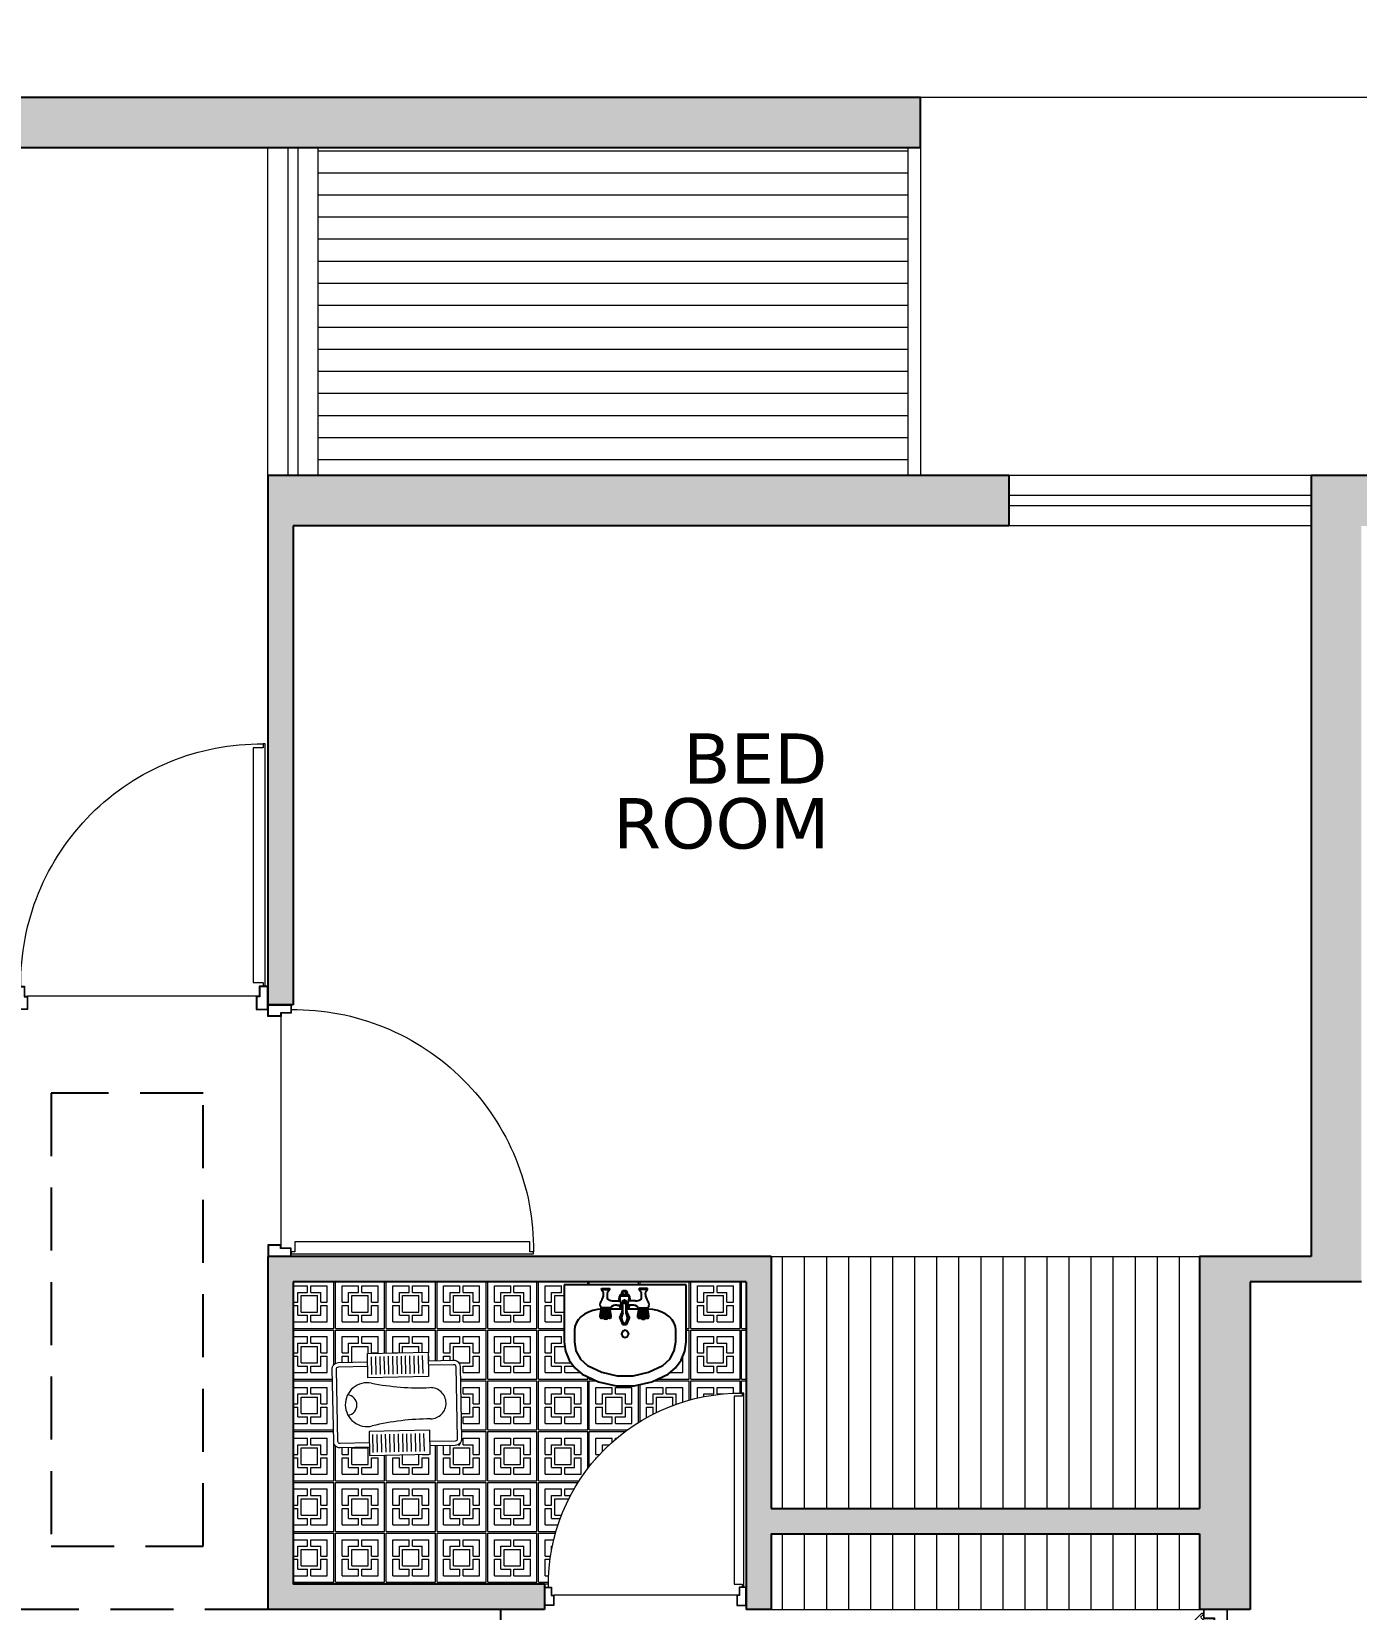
# Model space of a CAD drawing. Header units: inches. Extents: x 70 to 1974, y -315 to 363.
# Drawn here: x 153.58 to 158.84, y 43.23 to 49.49 of the extents above; entities that cross this region are included whole.
import ezdxf

# ---------------------------------------------------------------- set-up
doc = ezdxf.new("R2010")
doc.units = ezdxf.units.IN
doc.header["$MEASUREMENT"] = 0
doc.linetypes.add('HIDDEN', pattern=[0.375, 0.25, -0.125])
for name, color, linetype, lineweight in [('1', 19, 'Continuous', 5), ('FURN', 155, 'Continuous', 13), ('hidden line', 252, 'Continuous', 5), ('LAYER1', 8, 'Continuous', 9)]:
    doc.layers.add(name, color=color, linetype=linetype, lineweight=lineweight)
doc.layers.add('AX', color=7, linetype='Continuous', lineweight=18, true_color=0xb7ad8f)
doc.layers.add('moble', color=7, linetype='Continuous', lineweight=5, true_color=0x32414e)
doc.layers.add('fer', color=8, linetype='Continuous')
doc.layers.add('HID', color=5, linetype='HIDDEN')
doc.styles.add('STYLE7', font='verdana.ttf')

# ---------------------------------------------------------------- blocks, each defined once
blk = doc.blocks.new('DR100K')
at = {"color": 0}
blk.add_line((-0.0463, -0.0524), (-0.9537, -0.0524), dxfattribs=at)
at = {"color": 0, "linetype": 'Continuous'}
for p, q in [((-0.0591, -0.5731), (-0.0591, -0.1073)), ((-0.0591, -0.1073), (-0.0197, -0.1073)), ((-0.0192, -0.1073), (-0.0192, -0.0923)), ((-0.0192, -0.0923), (-0.0115, -0.0923)), ((-0.0115, -0.0923), (-0.0115, -0.5731)), ((-0.0591, -1.0389), (-0.0591, -0.5731)), ((-0.0115, -0.5731), (-0.0115, -1.0539)), ((-0.0197, -1.0389), (-0.0591, -1.0389)), ((-0.0192, -1.0539), (-0.0192, -1.0389)), ((-0.0115, -1.0539), (-0.0192, -1.0539))]:
    blk.add_line(p, q, dxfattribs=at)
for points in [[(-0.9537, -0.0524), (-0.9537, 0), (-1, 0), (-1, -0.0923), (-0.9658, -0.0923), (-0.9658, -0.0524)], [(-0.0463, -0.0524), (-0.0463, 0), (0, 0), (0, -0.0923), (-0.0342, -0.0923), (-0.0342, -0.0524)], [(-0.9557, -0.0505), (-0.9557, -0.0019), (-0.9981, -0.0019), (-0.9981, -0.0904), (-0.9677, -0.0904), (-0.9677, -0.0505)], [(-0.0443, -0.0505), (-0.0443, -0.0019), (-0.0019, -0.0019), (-0.0019, -0.0904), (-0.0323, -0.0904), (-0.0323, -0.0505)]]:
    blk.add_lwpolyline(points, close=True, dxfattribs=at)
blk.add_arc((-0.0294, -0.1026), 0.9514, 179.3821, 270.61611, dxfattribs=at)
blk = doc.blocks.new('DBLDR120K')
for p, q in [((-1.1519, -0.0545), (-0.9381, -0.0545)), ((-0.0481, -0.0545), (-0.8419, -0.0545)), ((-1.1397, -0.0777), (-0.9708, -0.2466))]:
    blk.add_line(p, q)
at = {"linetype": 'Continuous'}
for p, q in [((-1.18, -0.096), (-1.1857, -0.1017)), ((-1.1857, -0.1017), (-0.9948, -0.2926)), ((-1.169, -0.107), (-1.18, -0.096)), ((-1.1397, -0.0777), (-1.1686, -0.1067)), ((-0.4028, -0.4202), (-0.0603, -0.0777)), ((-0.0143, -0.1017), (-0.3678, -0.4552)), ((-0.0603, -0.0777), (-0.0314, -0.1067)), ((-0.031, -0.107), (-0.02, -0.096)), ((-0.02, -0.096), (-0.0143, -0.1017)), ((-1.0001, -0.2759), (-0.9708, -0.2466)), ((-0.9891, -0.287), (-1.0001, -0.2759)), ((-0.9948, -0.2926), (-0.9891, -0.287)), ((-0.6393, -0.6567), (-0.4028, -0.4202)), ((-0.3678, -0.4552), (-0.6153, -0.7027)), ((-0.61, -0.686), (-0.6393, -0.6567)), ((-0.621, -0.697), (-0.61, -0.686)), ((-0.6153, -0.7027), (-0.621, -0.697))]:
    blk.add_line(p, q, dxfattribs=at)
for points in [[(-1.1519, -0.0545), (-1.1519, 0), (-1.2, 0), (-1.2, -0.096), (-1.1644, -0.096), (-1.1644, -0.0545)], [(-0.9381, -0.0545), (-0.9381, 0), (-0.89, 0), (-0.89, -0.096), (-0.9256, -0.096), (-0.9256, -0.0545)], [(-0.8419, -0.0545), (-0.8419, 0), (-0.89, 0), (-0.89, -0.096), (-0.8544, -0.096), (-0.8544, -0.0545)], [(-0.0481, -0.0545), (-0.0481, 0), (0, 0), (0, -0.096), (-0.0356, -0.096), (-0.0356, -0.0545)], [(-1.1539, -0.0525), (-1.1539, -0.002), (-1.198, -0.002), (-1.198, -0.094), (-1.1664, -0.094), (-1.1664, -0.0525)], [(-0.9361, -0.0525), (-0.9361, -0.002), (-0.892, -0.002), (-0.892, -0.094), (-0.9236, -0.094), (-0.9236, -0.0525)], [(-0.8439, -0.0525), (-0.8439, -0.002), (-0.888, -0.002), (-0.888, -0.094), (-0.8564, -0.094), (-0.8564, -0.0525)], [(-0.0461, -0.0525), (-0.0461, -0.002), (-0.002, -0.002), (-0.002, -0.094), (-0.0336, -0.094), (-0.0336, -0.0525)]]:
    blk.add_lwpolyline(points, close=True, dxfattribs=at)
for centre, radius, start, end in [((-1.6655, -0.1105), 0.7756, 8.04146, 8.19069), ((-0.1145, -0.1105), 0.7756, 171.80931, 171.95854), ((-1.154, -0.0815), 0.2645, 300.4974, 3.14148), ((-0.1145, -0.1105), 0.7756, 178.92853, 233.96606)]:
    blk.add_arc(centre, radius, start, end)
blk = doc.blocks.new('KHALAF')
at = {"layer": 'LAYER1', "linetype": 'Continuous'}
for p, q in [((-0.4621, -0.1855), (-0.3784, -0.1855)), ((-0.4621, -0.2055), (-0.3784, -0.2055)), ((-0.0131, -0.1855), (-0.0968, -0.1855)), ((-0.0131, -0.2055), (-0.0968, -0.2055)), ((-0.4621, -0.2255), (-0.3784, -0.2255)), ((-0.4621, -0.2455), (-0.3784, -0.2455)), ((-0.4621, -0.2655), (-0.3784, -0.2655)), ((-0.4621, -0.2855), (-0.3784, -0.2855)), ((-0.0131, -0.2255), (-0.0968, -0.2255)), ((-0.0131, -0.2455), (-0.0968, -0.2455)), ((-0.0131, -0.2655), (-0.0968, -0.2655)), ((-0.0131, -0.2855), (-0.0968, -0.2855)), ((-0.4621, -0.3055), (-0.3784, -0.3055)), ((-0.4621, -0.3255), (-0.3784, -0.3255)), ((-0.4621, -0.3455), (-0.3784, -0.3455)), ((-0.4621, -0.3655), (-0.3784, -0.3655)), ((-0.0131, -0.3055), (-0.0968, -0.3055)), ((-0.0131, -0.3255), (-0.0968, -0.3255)), ((-0.0131, -0.3455), (-0.0968, -0.3455)), ((-0.0131, -0.3655), (-0.0968, -0.3655)), ((-0.4621, -0.3855), (-0.3784, -0.3855)), ((-0.4621, -0.4055), (-0.3784, -0.4055)), ((-0.4621, -0.4255), (-0.3784, -0.4255)), ((-0.0131, -0.3855), (-0.0968, -0.3855)), ((-0.0131, -0.4055), (-0.0968, -0.4055)), ((-0.0131, -0.4255), (-0.0968, -0.4255))]:
    blk.add_line(p, q, dxfattribs=at)
for points in [[(-0.4376, -0.1681), (-0.4376, -0.0312, -0.414214), (-0.4076, -0.0012), (-0.0676, -0.0012, -0.414214), (-0.0376, -0.0312), (-0.0376, -0.1681, -0.414214)], [(-0.4176, -0.1681), (-0.4176, -0.0312, -0.414214), (-0.4076, -0.0212), (-0.0676, -0.0212, -0.414214), (-0.0576, -0.0312), (-0.0576, -0.1681, -0.414214)], [(-0.0376, -0.4529), (-0.0376, -0.5712, -0.414214), (-0.0676, -0.6012), (-0.4076, -0.6012, -0.414214), (-0.4376, -0.5712), (-0.4376, -0.4529)], [(-0.0576, -0.4529), (-0.0576, -0.5712, -0.414214), (-0.0676, -0.5812), (-0.4076, -0.5812, -0.414214), (-0.4176, -0.5712)], [(-0.4176, -0.5712), (-0.4176, -0.4529, -0.414214)]]:
    blk.add_lwpolyline(points, format="xyb", dxfattribs=at)
for points in [[(-0.4768, -0.1681), (-0.4768, -0.4529), (-0.3637, -0.4529), (-0.3637, -0.1681)], [(0.0017, -0.1681), (0.0017, -0.4529), (-0.1114, -0.4529), (-0.1114, -0.1681)]]:
    blk.add_lwpolyline(points, close=True, dxfattribs=at)
for centre, radius, start, end in [((-0.2376, -0.1621), 0.1027, 90, 192.24542), ((-0.2376, -0.0655), 0.0484, 186.9447, 353.0553), ((-0.2376, -0.1621), 0.1027, 347.75458, 90), ((-1.5093, -0.4381), 1.1986, 359.0688, 12.24542), ((1.0341, -0.4381), 1.1986, 167.75458, 180.9312), ((-0.2376, -0.4588), 0.0733, 179.0688, 270), ((-0.2376, -0.4588), 0.0733, 270, 0.9312)]:
    blk.add_arc(centre, radius, start, end, dxfattribs=at)
blk = doc.blocks.new('DASTSHO')
at = {"layer": 'fer', "linetype": 'Continuous'}
h = blk.add_hatch(dxfattribs=at)
h.set_pattern_fill('EMPTY_FILL', color=256, scale=1000000.0, style=0)
h.set_pattern_definition([(0, (1000000, 1000000), (0, 1000000), [1e-05, -1000000])])
h.paths.add_polyline_path([(-0.3, 0), (-0.3, -0.28), (-0.2973, -0.3116), (-0.2894, -0.3424), (-0.2764, -0.3713), (-0.2586, -0.3976), (-0.2368, -0.4206), (-0.2113, -0.4396), (-0.145, -0.4727), (-0.0738, -0.4931), (0, -0.4999), (0.0738, -0.4931), (0.145, -0.4727), (0.2113, -0.4396), (0.2368, -0.4206), (0.2586, -0.3976), (0.2764, -0.3713), (0.2894, -0.3424), (0.2973, -0.3116), (0.3, -0.28), (0.3, 0)], flags=0)
at = {"layer": 'fer', "linetype": 'ByBlock'}
for p, q in [((-0.3, 0), (-0.3, -0.28)), ((-0.27, 0), (-0.3, 0)), ((0.27, 0), (-0.27, 0)), ((0.3, 0), (0.27, 0)), ((0.3, -0.28), (0.3, 0)), ((-0.2007, -0.1447), (-0.2177, -0.1575)), ((-0.181, -0.1344), (-0.2007, -0.1447)), ((-0.1592, -0.1267), (-0.181, -0.1344)), ((-0.136, -0.1221), (-0.1592, -0.1267)), ((-0.112, -0.1205), (-0.136, -0.1221)), ((-0.0138, -0.1205), (-0.112, -0.1205)), ((0.112, -0.1205), (0.0075, -0.1205)), ((0.136, -0.1221), (0.112, -0.1205)), ((0.1592, -0.1267), (0.136, -0.1221)), ((0.181, -0.1344), (0.1592, -0.1267)), ((0.2007, -0.1447), (0.181, -0.1344)), ((0.2177, -0.1575), (0.2007, -0.1447)), ((-0.2479, -0.206), (-0.25, -0.224)), ((-0.25, -0.224), (-0.25, -0.28)), ((-0.2417, -0.1886), (-0.2479, -0.206)), ((-0.2315, -0.1722), (-0.2417, -0.1886)), ((-0.2177, -0.1575), (-0.2315, -0.1722)), ((0.2315, -0.1722), (0.2177, -0.1575)), ((0.2417, -0.1886), (0.2315, -0.1722)), ((0.2479, -0.206), (0.2417, -0.1886)), ((0.25, -0.224), (0.2479, -0.206)), ((0.25, -0.28), (0.25, -0.224))]:
    blk.add_line(p, q, dxfattribs=at)
at = {"layer": 'fer'}
for p, q in [((-0.1161, -0.0184), (-0.0761, -0.0184)), ((-0.1161, -0.0234), (-0.1161, -0.0184)), ((-0.1161, -0.0234), (-0.0761, -0.0234)), ((-0.1161, -0.0234), (-0.1061, -0.0384)), ((-0.1061, -0.0471), (-0.1061, -0.0384)), ((-0.0761, -0.0234), (-0.0861, -0.0384)), ((-0.0861, -0.0709), (-0.0861, -0.0384)), ((-0.0761, -0.0234), (-0.0761, -0.0184)), ((-0.0142, -0.1177), (-0.026, -0.0656)), ((-0.0161, -0.0545), (0.0098, -0.0545)), ((0.0079, -0.1177), (0.0197, -0.0656)), ((0.0698, -0.0234), (0.0698, -0.0184)), ((0.1098, -0.0184), (0.0698, -0.0184)), ((0.0698, -0.0234), (0.0798, -0.0384)), ((0.1098, -0.0234), (0.0698, -0.0234)), ((0.0798, -0.0709), (0.0798, -0.0384)), ((0.1098, -0.0234), (0.0998, -0.0384)), ((0.0998, -0.0471), (0.0998, -0.0384)), ((0.1098, -0.0234), (0.1098, -0.0184)), ((-0.1236, -0.1037), (-0.1179, -0.1127)), ((-0.1231, -0.1604), (-0.1231, -0.153)), ((-0.1228, -0.153), (-0.1179, -0.1214)), ((-0.1228, -0.1604), (-0.1228, -0.153)), ((-0.1202, -0.153), (-0.1158, -0.1214)), ((-0.1202, -0.1604), (-0.1202, -0.153)), ((-0.1148, -0.1214), (-0.1189, -0.153)), ((-0.1189, -0.1604), (-0.1189, -0.153)), ((-0.1179, -0.1214), (-0.1179, -0.1127)), ((-0.0743, -0.1127), (-0.1179, -0.1127)), ((-0.1179, -0.153), (-0.1139, -0.1214)), ((-0.0743, -0.1214), (-0.1179, -0.1214)), ((-0.1179, -0.1604), (-0.1179, -0.153)), ((-0.1128, -0.1214), (-0.1164, -0.153)), ((-0.1164, -0.1604), (-0.1164, -0.153)), ((-0.1152, -0.153), (-0.1118, -0.1214)), ((-0.1152, -0.1604), (-0.1152, -0.153)), ((-0.1135, -0.153), (-0.1104, -0.1214)), ((-0.1135, -0.1604), (-0.1135, -0.153)), ((-0.1085, -0.153), (-0.1064, -0.1214)), ((-0.1085, -0.1644), (-0.1085, -0.153)), ((-0.1055, -0.153), (-0.1041, -0.1214)), ((-0.1055, -0.1644), (-0.1055, -0.153)), ((-0.1018, -0.1214), (-0.1027, -0.153)), ((-0.1027, -0.1644), (-0.1027, -0.153)), ((-0.0982, -0.153), (-0.0982, -0.1214)), ((-0.0982, -0.1644), (-0.0982, -0.153)), ((-0.0982, -0.1644), (-0.0982, -0.153)), ((-0.0961, -0.1644), (-0.0961, -0.1214)), ((-0.094, -0.153), (-0.094, -0.1214)), ((-0.094, -0.1644), (-0.094, -0.153)), ((-0.0904, -0.1214), (-0.0895, -0.153)), ((-0.0895, -0.1644), (-0.0895, -0.153)), ((-0.0867, -0.153), (-0.0881, -0.1214)), ((-0.0867, -0.1644), (-0.0867, -0.153)), ((-0.0837, -0.153), (-0.0858, -0.1214)), ((-0.0837, -0.1644), (-0.0837, -0.153)), ((-0.0787, -0.153), (-0.0817, -0.1214)), ((-0.077, -0.153), (-0.0804, -0.1214)), ((-0.0794, -0.1214), (-0.0758, -0.153)), ((-0.0787, -0.1604), (-0.0787, -0.153)), ((-0.0743, -0.153), (-0.0783, -0.1214)), ((-0.0774, -0.1214), (-0.0733, -0.153)), ((-0.077, -0.1604), (-0.077, -0.153)), ((-0.072, -0.153), (-0.0764, -0.1214)), ((-0.0758, -0.1604), (-0.0758, -0.153)), ((-0.0729, -0.1114), (-0.0743, -0.1127)), ((-0.0743, -0.1214), (-0.0743, -0.1127)), ((-0.0694, -0.153), (-0.0743, -0.1214)), ((-0.0743, -0.1604), (-0.0743, -0.153)), ((-0.0733, -0.1604), (-0.0733, -0.153)), ((-0.072, -0.1604), (-0.072, -0.153)), ((-0.0694, -0.1604), (-0.0694, -0.153)), ((-0.0691, -0.1604), (-0.0691, -0.153)), ((-0.0611, -0.1037), (-0.0661, -0.1057)), ((-0.0571, -0.0795), (-0.0229, -0.0795)), ((-0.0404, -0.0995), (-0.0184, -0.0995)), ((-0.0117, -0.1399), (-0.0115, -0.0831)), ((0.0054, -0.1399), (0.0052, -0.0831)), ((0.0341, -0.0995), (0.012, -0.0995)), ((0.0508, -0.0795), (0.0166, -0.0795)), ((0.0548, -0.1037), (0.0598, -0.1057)), ((0.0628, -0.1604), (0.0628, -0.153)), ((0.0631, -0.153), (0.068, -0.1214)), ((0.0631, -0.1604), (0.0631, -0.153)), ((0.0656, -0.153), (0.07, -0.1214)), ((0.0656, -0.1604), (0.0656, -0.153)), ((0.0665, -0.1114), (0.068, -0.1127)), ((0.0711, -0.1214), (0.067, -0.153)), ((0.067, -0.1604), (0.067, -0.153)), ((0.068, -0.1127), (0.1115, -0.1127)), ((0.068, -0.1214), (0.068, -0.1127)), ((0.068, -0.1214), (0.1115, -0.1214)), ((0.068, -0.153), (0.0719, -0.1214)), ((0.068, -0.1604), (0.068, -0.153)), ((0.0731, -0.1214), (0.0694, -0.153)), ((0.0694, -0.1604), (0.0694, -0.153)), ((0.0707, -0.153), (0.0741, -0.1214)), ((0.0707, -0.1604), (0.0707, -0.153)), ((0.0724, -0.153), (0.0754, -0.1214)), ((0.0724, -0.1604), (0.0724, -0.153)), ((0.0774, -0.153), (0.0794, -0.1214)), ((0.0774, -0.1644), (0.0774, -0.153)), ((0.0803, -0.153), (0.0818, -0.1214)), ((0.0803, -0.1644), (0.0803, -0.153)), ((0.084, -0.1214), (0.0831, -0.153)), ((0.0831, -0.1644), (0.0831, -0.153)), ((0.0877, -0.153), (0.0877, -0.1214)), ((0.0877, -0.1644), (0.0877, -0.153)), ((0.0898, -0.1644), (0.0898, -0.1214)), ((0.0918, -0.153), (0.0919, -0.1214)), ((0.0918, -0.1644), (0.0918, -0.153)), ((0.0918, -0.1644), (0.0918, -0.153)), ((0.0955, -0.1214), (0.0964, -0.153)), ((0.0964, -0.1644), (0.0964, -0.153)), ((0.0992, -0.153), (0.0978, -0.1214)), ((0.0992, -0.1644), (0.0992, -0.153)), ((0.1022, -0.153), (0.1001, -0.1214)), ((0.1022, -0.1644), (0.1022, -0.153)), ((0.1072, -0.153), (0.1041, -0.1214)), ((0.1089, -0.153), (0.1055, -0.1214)), ((0.1065, -0.1214), (0.1101, -0.153)), ((0.1072, -0.1604), (0.1072, -0.153)), ((0.1115, -0.153), (0.1076, -0.1214)), ((0.1084, -0.1214), (0.1126, -0.153)), ((0.1089, -0.1604), (0.1089, -0.153)), ((0.1139, -0.153), (0.1095, -0.1214)), ((0.1101, -0.1604), (0.1101, -0.153)), ((0.1173, -0.1037), (0.1115, -0.1127)), ((0.1115, -0.1214), (0.1115, -0.1127)), ((0.1165, -0.153), (0.1115, -0.1214)), ((0.1115, -0.1604), (0.1115, -0.153)), ((0.1126, -0.1604), (0.1126, -0.153)), ((0.1139, -0.1604), (0.1139, -0.153)), ((0.1165, -0.1604), (0.1165, -0.153)), ((0.1168, -0.1604), (0.1168, -0.153)), ((-0.0731, -0.1644), (-0.1191, -0.1644)), ((-0.1051, -0.1654), (-0.1051, -0.1644)), ((-0.0911, -0.1694), (-0.1011, -0.1694)), ((-0.0871, -0.1654), (-0.0871, -0.1644)), ((-0.0279, -0.1595), (-0.0128, -0.1962)), ((-0.0128, -0.1962), (0.0065, -0.1962)), ((0.0216, -0.1595), (0.0065, -0.1962)), ((0.0668, -0.1644), (0.1128, -0.1644)), ((0.0808, -0.1654), (0.0808, -0.1644)), ((0.0848, -0.1694), (0.0948, -0.1694)), ((0.0988, -0.1654), (0.0988, -0.1644))]:
    blk.add_line(p, q, dxfattribs=at)
at = {"layer": 'fer', "linetype": 'ByBlock'}
blk.add_lwpolyline([(0, -0.224), (-0.0124, -0.2291), (-0.0175, -0.2415), (-0.0124, -0.2539), (0, -0.259), (0.0124, -0.2539), (0.0175, -0.2415), (0.0124, -0.2291)], close=True, dxfattribs=at)
blk.add_lwpolyline([(0, -0.224), (-0.0124, -0.2291), (-0.0175, -0.2415), (-0.0124, -0.2539), (0, -0.259), (0.0124, -0.2539), (0.0175, -0.2415), (0.0124, -0.2291)], close=True, dxfattribs=at)
for points in [[(-0.3, -0.28), (-0.294, -0.3272), (-0.2764, -0.3713), (-0.2482, -0.4096), (-0.2113, -0.4396)], [(-0.25, -0.28), (-0.2422, -0.3258), (-0.2197, -0.3664), (-0.1849, -0.3972)], [(0.1849, -0.3972), (0.2197, -0.3664), (0.2422, -0.3258), (0.25, -0.28)], [(0.2113, -0.4396), (0.2482, -0.4096), (0.2764, -0.3713), (0.294, -0.3272), (0.3, -0.28)], [(-0.2113, -0.4396), (-0.1311, -0.4779), (-0.0444, -0.4975), (0.0444, -0.4975), (0.1311, -0.4779), (0.2113, -0.4396)], [(-0.1849, -0.3972), (-0.1147, -0.4307), (-0.0389, -0.4478), (0.0389, -0.4478), (0.1147, -0.4307), (0.1849, -0.3972)]]:
    blk.add_lwpolyline(points, dxfattribs=at)
at = {"layer": 'fer'}
for centre, radius in [((-0.0032, -0.0409), 0.0131), ((-0.0032, -0.0831), 0.00838), ((-0.0032, -0.0409), 0.00814), ((-0.0032, -0.0831), 0.00638)]:
    blk.add_circle(centre, radius, dxfattribs=at)
for centre, radius, start, end in [((-0.1561, -0.0471), 0.05, 320.08757, 0), ((-0.0961, -0.0973), 0.0282, 60.12195, 69.2491), ((-0.0571, -0.0295), 0.05, 240.12195, 270), ((-0.0032, -0.068), 0.0279, 117.5903, 204.3145), ((-0.0161, -0.0645), 0.01, 90, 186.46452), ((-0.0032, -0.068), 0.0279, 335.6855, 62.4097), ((0.0098, -0.0645), 0.01, 353.53548, 90), ((0.0508, -0.0295), 0.05, 270, 299.87805), ((0.0898, -0.0973), 0.0282, 110.7509, 119.87805), ((0.1498, -0.0471), 0.05, 180, 219.91243), ((-0.0961, -0.0973), 0.0282, 140.08757, 192.9962), ((-0.0404, -0.1495), 0.05, 90, 130.39833), ((-0.0032, -0.0914), 0.0279, 196.94333, 246.18728), ((-0.0679, -0.1231), 0.0542, 317.6979, 11.29112), ((0.0251, -0.1613), 0.0425, 149.79225, 221.21885), ((-0.0314, -0.1613), 0.0425, 318.78115, 30.20775), ((0.0616, -0.1231), 0.0542, 168.70888, 222.3021), ((-0.0032, -0.0914), 0.0279, 293.81272, 343.05667), ((0.0341, -0.1495), 0.05, 49.60167, 90), ((0.0898, -0.0973), 0.0282, 347.0038, 39.91243), ((-0.1191, -0.1604), 0.004, 180, 270), ((-0.1188, -0.1604), 0.004, 180, 270), ((-0.1162, -0.1604), 0.004, 180, 270), ((-0.1149, -0.1604), 0.004, 180, 270), ((-0.1139, -0.1604), 0.004, 180, 270), ((-0.1124, -0.1604), 0.004, 180, 270), ((-0.1112, -0.1604), 0.004, 180, 270), ((-0.1095, -0.1604), 0.004, 180, 270), ((-0.1011, -0.1654), 0.004, 180, 270), ((-0.0911, -0.1654), 0.004, 270, 0), ((-0.0827, -0.1604), 0.004, 270, 0), ((-0.081, -0.1604), 0.004, 270, 0), ((-0.0798, -0.1604), 0.004, 270, 0), ((-0.0783, -0.1604), 0.004, 270, 0), ((-0.0773, -0.1604), 0.004, 270, 0), ((-0.076, -0.1604), 0.004, 270, 0), ((-0.0734, -0.1604), 0.004, 270, 0), ((-0.0731, -0.1604), 0.004, 270, 0), ((-0.0032, -0.186), 0.005, 221.21885, 318.78115), ((0.0668, -0.1604), 0.004, 180, 270), ((0.0671, -0.1604), 0.004, 180, 270), ((0.0696, -0.1604), 0.004, 180, 270), ((0.071, -0.1604), 0.004, 180, 270), ((0.072, -0.1604), 0.004, 180, 270), ((0.0734, -0.1604), 0.004, 180, 270), ((0.0747, -0.1604), 0.004, 180, 270), ((0.0764, -0.1604), 0.004, 180, 270), ((0.0848, -0.1654), 0.004, 180, 270), ((0.0948, -0.1654), 0.004, 270, 0), ((0.1032, -0.1604), 0.004, 270, 0), ((0.1049, -0.1604), 0.004, 270, 0), ((0.1061, -0.1604), 0.004, 270, 0), ((0.1075, -0.1604), 0.004, 270, 0), ((0.1086, -0.1604), 0.004, 270, 0), ((0.1099, -0.1604), 0.004, 270, 0), ((0.1125, -0.1604), 0.004, 270, 0), ((0.1128, -0.1604), 0.004, 270, 0)]:
    blk.add_arc(centre, radius, start, end, dxfattribs=at)
blk = doc.blocks.new('k1')
at = {"true_color": 0x636466}
h = blk.add_hatch(color=251, dxfattribs=at)
h.dxf.hatch_style = 1
h.paths.add_polyline_path([(-454.8273, -165.5709), (-455.4496, -165.5709), (-455.4496, -165.7093), (-454.827, -165.7093)])
h.paths.add_polyline_path([(-454.6889, -165.5709), (-454.8273, -165.5709), (-454.827, -165.7093), (-454.6886, -165.7093)])
h.paths.add_polyline_path([(-454.066, -165.5709), (-454.6889, -165.5709), (-454.6886, -165.7093), (-454.2044, -165.7093), (-454.2044, -166.9545), (-454.827, -166.9545), (-454.827, -167.6464), (-454.6886, -167.6464), (-454.6886, -167.0929), (-454.066, -167.0929)])
h.paths.add_polyline_path([(-454.6886, -165.7093), (-454.827, -165.7093), (-454.827, -166.2627), (-455.4496, -166.2627), (-455.4496, -167.7847), (-454.2044, -167.7847), (-454.2044, -169.03), (-454.827, -169.03), (-454.827, -169.7218), (-454.6886, -169.7218), (-454.6886, -169.1683), (-454.066, -169.1683), (-454.066, -167.6464), (-455.3113, -167.6464), (-455.3113, -166.4011), (-454.6886, -166.4011)])
h.paths.add_polyline_path([(-454.6886, -167.7847), (-454.827, -167.7847), (-454.827, -168.3382), (-455.4496, -168.3382), (-455.4496, -169.7218), (-455.3113, -169.7218), (-455.3113, -168.4765), (-454.6886, -168.4765)], flags=17)
h.paths.add_polyline_path([(-454.066, -169.7218), (-455.4496, -169.7218), (-455.4496, -169.8602), (-454.2044, -169.8602), (-454.2044, -171.1054), (-454.827, -171.1054), (-454.827, -171.7972), (-454.6886, -171.7972), (-454.6886, -171.2438), (-454.066, -171.2438)])
h.paths.add_polyline_path([(-458.6892, -165.0145), (-454.9148, -165.0145), (-454.9148, -164.5635), (-458.6892, -164.5635)], flags=9)
h.paths.add_polyline_path([(-467.6094, -178.781), (-470.9072, -178.781), (-470.9072, -178.172), (-467.6094, -178.172)], flags=9)
h.paths.add_polyline_path([(-466.9314, -177.1188), (-469.4875, -177.1188), (-469.4875, -176.3458), (-466.9314, -176.3458)], flags=9)
h.paths.add_polyline_path([(-467.782, -172.2588), (-469.571, -172.2588), (-469.571, -171.5854), (-467.782, -171.5854)], flags=9)
h.paths.add_polyline_path([(-468.5506, -174.7927), (-470.3011, -174.7927), (-470.3011, -174.3652), (-468.5506, -174.3652)], flags=9)
h.paths.add_polyline_path([(-467.724, -173.4899), (-470.475, -173.4899), (-470.475, -173.0249), (-467.724, -173.0249)], flags=9)
h.paths.add_polyline_path([(-470.1495, -195.6182), (-469.6815, -195.6499), (-469.5863, -195.1099), (-470.0543, -195.0782)], flags=9)
h.paths.add_polyline_path([(-466.5696, -183.2086), (-469.999, -183.2375), (-470.0038, -182.6675), (-466.5744, -182.6386)], flags=9)
h.paths.add_polyline_path([(-470.4775, -170.5279), (-466.2838, -170.5279), (-466.2838, -170.0268), (-470.4775, -170.0268)], flags=9)
h.paths.add_polyline_path([(-470.5932, -194.8322), (-470.1252, -194.864), (-470.03, -194.324), (-470.498, -194.2922)], flags=9)
h.paths.add_polyline_path([(-468.4209, -194.8572), (-469.8633, -194.8693), (-469.8685, -194.2619), (-468.426, -194.2497)], flags=9)
h.paths.add_polyline_path([(-465.5931, -194.8452), (-466.798, -194.8554), (-466.8029, -194.2854), (-465.5979, -194.2752)], flags=9)
h.paths.add_polyline_path([(-467.9684, -194.8161), (-466.945, -194.8479), (-466.8497, -194.3079), (-467.8732, -194.2761)], flags=9)
h.paths.add_polyline_path([(-469.799, -184.4538), (-469.1236, -184.4761), (-469.0569, -184.093), (-469.7323, -184.0708)], flags=9)
h.paths.add_polyline_path([(-469.1453, -184.2226), (-469.0563, -184.2308), (-469.0318, -184.09), (-469.1208, -184.0818)], flags=9)
h.paths.add_polyline_path([(-470.5157, -184.1154), (-470.4516, -184.1217), (-470.4325, -184.0123), (-470.4966, -184.0059)], flags=9)
h.paths.add_polyline_path([(-470.6037, -184.4456), (-470.5006, -184.4539), (-470.4756, -184.3103), (-470.5787, -184.3019)], flags=9)
h.paths.add_polyline_path([(-470.709, -184.3939), (-469.7872, -184.4137), (-469.7278, -184.0728), (-470.6497, -184.053)], flags=9)
h.paths.add_polyline_path([(-469.7588, -183.8392), (-469.0834, -183.8615), (-469.0167, -183.4785), (-469.6921, -183.4562)], flags=9)
h.paths.add_polyline_path([(-469.105, -183.5893), (-469.016, -183.5975), (-468.9914, -183.4567), (-469.0805, -183.4486)], flags=9)
h.paths.add_polyline_path([(-470.5202, -183.5029), (-470.4561, -183.5093), (-470.437, -183.3999), (-470.5011, -183.3935)], flags=9)
h.paths.add_polyline_path([(-470.6082, -183.8331), (-470.5051, -183.8415), (-470.48, -183.6978), (-470.5831, -183.6895)], flags=9)
h.paths.add_polyline_path([(-470.7135, -183.7814), (-469.7916, -183.8012), (-469.7323, -183.4604), (-470.6541, -183.4406)], flags=9)
h.paths.add_polyline_path([(-465.6149, -193.0711), (-467.5548, -193.0875), (-467.5599, -192.4875), (-465.6199, -192.4711)], flags=9)
h.paths.add_polyline_path([(-465.5919, -179.8895), (-468.5893, -179.9148), (-468.5943, -179.3223), (-465.5969, -179.297)], flags=9)
h.paths.add_polyline_path([(-465.6018, -175.972), (-467.8293, -175.9908), (-467.8343, -175.3983), (-465.6068, -175.3795)], flags=9)
h.paths.add_polyline_path([(-465.6108, -178.7758), (-467.6932, -178.7933), (-467.6983, -178.1859), (-465.6159, -178.1683)], flags=9)
h.paths.add_polyline_path([(-465.6114, -174.8525), (-467.4339, -174.8679), (-467.4389, -174.2754), (-465.6164, -174.26)], flags=9)
h.paths.add_polyline_path([(-465.6135, -173.5351), (-467.6159, -173.552), (-467.6208, -172.9745), (-465.6184, -172.9576)], flags=9)
h.paths.add_polyline_path([(-465.6428, -172.0947), (-466.6803, -172.1034), (-466.6839, -171.6759), (-465.6464, -171.6672)], flags=9)
h.paths.add_polyline_path([(-465.6319, -190.9788), (-467.6657, -190.9788), (-467.6657, -190.4838), (-465.6319, -190.4838)], flags=9)
h.paths.add_polyline_path([(-465.5058, -186.5578), (-470.98, -186.604), (-470.9848, -186.0269), (-465.5107, -185.9807)], flags=9)
h.paths.add_polyline_path([(-465.6236, -192.0283), (-466.566, -192.0283), (-466.566, -191.4476), (-465.6236, -191.4476)], flags=9)
h.paths.add_polyline_path([(-465.6178, -195.6192), (-467.5577, -195.6356), (-467.5621, -195.1106), (-465.6222, -195.0942)], flags=9)
h.paths.add_polyline_path([(-468.9301, -195.7628), (-469.5151, -195.7628), (-469.5151, -194.9678), (-468.9301, -194.9678)], flags=9)
h.paths.add_polyline_path([(-467.7114, -185.6325), (-468.7261, -185.6325), (-468.7261, -185.1645), (-467.7114, -185.1645)], flags=9)
h.paths.add_polyline_path([(-465.5775, -185.5774), (-467.3556, -185.5924), (-467.3589, -185.194), (-465.5809, -185.179)], flags=9)
h.paths.add_polyline_path([(-466.7994, -185.0812), (-470.154, -185.0812), (-470.154, -184.6089), (-466.7994, -184.6089)], flags=9)
h.paths.add_polyline_path([(-467.3876, -184.4307), (-469.0551, -184.4448), (-469.0581, -184.0854), (-467.3907, -184.0713)], flags=9)
h.paths.add_polyline_path([(-467.4014, -183.7842), (-468.6794, -183.795), (-468.6828, -183.3956), (-467.4048, -183.3848)], flags=9)
h.paths.add_polyline_path([(-466.1721, -184.3294), (-466.5931, -184.3329), (-466.5961, -183.9785), (-466.1751, -183.9749)], flags=9)
h.paths.add_polyline_path([(-465.5422, -183.8968), (-467.1946, -183.9107), (-467.1976, -183.5562), (-465.5452, -183.5423)], flags=9)
h.paths.add_polyline_path([(-465.5998, -185.0631), (-466.7915, -185.0732), (-466.7948, -184.6851), (-465.603, -184.6751)], flags=9)
h.paths.add_polyline_path([(-470.8394, -185.0329), (-470.1704, -185.0536), (-470.1082, -184.7007), (-470.7771, -184.6799)], flags=9)
h.paths.add_polyline_path([(-455.7041, -188.4483), (-455.7534, -188.4483), (-455.7534, -188.3003), (-455.7041, -188.3003)], flags=9)
h.paths.add_polyline_path([(-454.6421, -188.5378), (-455.6951, -188.5378), (-455.6951, -188.1414), (-454.6421, -188.1414)], flags=9)
h.paths.add_polyline_path([(-455.2675, -187.4118), (-455.3168, -187.4118), (-455.3168, -187.2638), (-455.2675, -187.2638)], flags=9)
h.paths.add_polyline_path([(-454.6153, -187.5187), (-455.2501, -187.5187), (-455.2501, -187.0937), (-454.6153, -187.0937)], flags=9)
h.paths.add_polyline_path([(-455.1079, -180.2095), (-455.1572, -180.2095), (-455.1572, -180.0615), (-455.1079, -180.0615)], flags=9)
h.paths.add_polyline_path([(-454.8899, -181.0596), (-454.9392, -181.0596), (-454.9392, -180.9116), (-454.8899, -180.9116)], flags=9)
h.paths.add_polyline_path([(-454.9792, -182.0033), (-455.0285, -182.0033), (-455.0285, -181.8553), (-454.9792, -181.8553)], flags=9)
h.paths.add_polyline_path([(-455.364, -183.8516), (-455.4133, -183.8516), (-455.4133, -183.7036), (-455.364, -183.7036)], flags=9)
h.paths.add_polyline_path([(-455.4829, -184.7282), (-455.5322, -184.7282), (-455.5322, -184.5803), (-455.4829, -184.5803)], flags=9)
h.paths.add_polyline_path([(-454.6382, -186.5421), (-455.3193, -186.5421), (-455.3193, -186.1171), (-454.6382, -186.1171)], flags=9)
h.paths.add_polyline_path([(-454.1336, -187.4826), (-454.6903, -187.4826), (-454.6903, -187.1401), (-454.1336, -187.1401)], flags=9)
h.paths.add_polyline_path([(-454.1336, -186.4979), (-454.6903, -186.4979), (-454.6903, -186.1555), (-454.1336, -186.1555)], flags=9)
h.paths.add_polyline_path([(-454.1252, -184.8325), (-455.4929, -184.8325), (-455.4929, -184.3829), (-454.1252, -184.3829)], flags=9)
h.paths.add_polyline_path([(-454.0916, -184.0507), (-455.3708, -184.0507), (-455.3708, -183.5072), (-454.0916, -183.5072)], flags=9)
h.paths.add_polyline_path([(-454.2617, -182.1053), (-454.9537, -182.1053), (-454.9537, -181.6802), (-454.2617, -181.6802)], flags=9)
h.paths.add_polyline_path([(-454.2808, -181.1745), (-454.8871, -181.1745), (-454.8871, -180.729), (-454.2808, -180.729)], flags=9)
h.paths.add_polyline_path([(-454.1459, -180.3219), (-455.0831, -180.3219), (-455.0831, -179.8723), (-454.1459, -179.8723)], flags=9)
h.paths.add_polyline_path([(-454.0779, -173.2627), (-457.3478, -173.3197), (-457.3641, -172.3875), (-454.0942, -172.3304)], flags=9)
h.paths.add_polyline_path([(-454.1368, -185.4166), (-455.1911, -185.4166), (-455.1911, -185.1486), (-454.1368, -185.1486)], flags=9)
h.paths.add_polyline_path([(-454.116, -185.9599), (-455.045, -185.9599), (-455.045, -185.69), (-454.116, -185.69)], flags=9)
h.paths.add_polyline_path([(-454.0871, -190.734), (-454.8312, -190.734), (-454.8312, -190.4296), (-454.0871, -190.4296)], flags=9)
h.paths.add_polyline_path([(-454.1336, -188.5324), (-454.6903, -188.5324), (-454.6903, -188.1899), (-454.1336, -188.1899)], flags=9)
h.paths.add_polyline_path([(-455.303, -186.4325), (-455.3523, -186.4325), (-455.3523, -186.2845), (-455.303, -186.2845)], flags=9)
h.paths.add_polyline_path([(-455.5882, -190.8044), (-456.639, -190.8044), (-456.639, -190.3918), (-455.5882, -190.3918)], flags=9)
h.paths.add_polyline_path([(-454.0999, -190.1558), (-454.8496, -190.1558), (-454.8496, -189.8345), (-454.0999, -189.8345)], flags=9)
h.paths.add_polyline_path([(-456.5306, -190.1388), (-455.7239, -190.1388), (-455.7239, -189.8611), (-456.5306, -189.8611)], flags=9)
h.paths.add_polyline_path([(-454.2327, -175.6578), (-456.1559, -175.6578), (-456.1559, -175.326), (-454.2327, -175.326)], flags=9)

msp = doc.modelspace()

# ---------------------------------------------------------------- hatches: boundary and pattern name
at = {"true_color": 0x105689}
h = msp.add_hatch(color=146, dxfattribs=at)
h.dxf.hatch_style = 1
h.paths.add_polyline_path([(169.96165, 49.22673), (164.99165, 49.22673), (164.99165, 49.02673), (169.76165, 49.02673), (169.76165, 44.52673), (168.06165, 44.52673), (168.06165, 45.32673), (167.86165, 45.32673), (167.86165, 45.22673), (167.96165, 45.22673), (167.96165, 43.62673), (168.06165, 43.62673), (168.06165, 44.42673), (169.76165, 44.42673), (169.76165, 42.82673), (166.34236, 42.82673), (166.34236, 43.02673), (166.27538, 43.02673), (166.27538, 43.02394), (166.26165, 42.72673), (169.76165, 42.72673), (169.76165, 41.69245), (169.76185, 41.69245), (169.76175, 41.11346), (169.76165, 33.02673), (169.96165, 33.02673)])
h.paths.add_polyline_path([(150.32165, 49.02673), (157.11165, 49.02673), (157.11165, 49.22673), (150.12165, 49.22673), (150.12165, 33.02673), (150.32165, 33.02673), (150.32165, 44.42673), (153.32165, 44.42673), (153.32165, 44.52673), (151.62165, 44.52673), (151.62165, 45.92673), (153.22165, 45.92673), (153.22165, 45.32673), (153.32165, 45.32673), (153.32165, 45.60744), (153.52165, 45.60744), (153.52165, 45.70744), (153.32165, 45.70744), (153.32165, 46.02673), (151.52165, 46.02673), (151.52165, 44.52673), (150.32165, 44.52673)])
h.paths.add_polyline_path([(157.46165, 47.72673), (154.52165, 47.72673), (154.52165, 45.62673), (154.62165, 45.62673), (154.62165, 47.52673), (157.46165, 47.52673)])
h.paths.add_polyline_path([(162.96165, 47.72673), (162.36165, 47.72673), (158.66165, 47.72673), (158.66165, 44.62673), (158.21934, 44.62673), (158.21934, 43.62673), (156.51934, 43.62673), (156.51934, 44.62673), (154.62165, 44.62673), (154.52165, 44.62673), (154.52165, 43.22673), (155.61934, 43.22673), (155.61934, 43.32673), (154.62165, 43.32673), (154.62165, 44.52673), (156.41934, 44.52673), (156.41934, 43.22673), (156.51934, 43.22673), (156.51934, 43.52673), (158.21934, 43.52673), (158.21934, 43.22673), (158.41934, 43.22673), (158.41934, 44.52673), (158.86165, 44.52673), (158.86165, 47.52673), (162.16165, 47.52673), (162.16165, 44.22673), (166.86165, 44.22673), (166.86165, 44.32673), (162.36165, 44.32673), (162.36165, 47.52673), (162.96165, 47.52673)])
h.paths.add_polyline_path([(166.86165, 47.72673), (164.16165, 47.72673), (164.16165, 47.52673), (166.76165, 47.52673), (166.76165, 45.22673), (166.86165, 45.22673)], flags=17)
at = {"layer": 'AX', "true_color": 0x7aafdf}
h = msp.add_hatch(dxfattribs=at)
h.set_pattern_fill('AR-TILE03', color=143, scale=0.013, angle=1080, pattern_type=2)
h.set_pattern_definition([(0, (-65.2484, 155.56995), (1e-16, 0.2015), [0.195, -0.0065]), (90, (-65.2484, 155.56995), (-0.2015, 2e-16), [0.195, -0.0065]), (0, (-65.2484, 155.76495), (1e-16, 0.2015), [0.195, -0.0065]), (90, (-65.0534, 155.56995), (-0.2015, 2e-16), [0.195, -0.0065]), (0, (-65.2224, 155.59595), (1e-16, 0.2015), [0.065, -0.013, 0.065, -0.0585]), (90, (-65.2224, 155.59595), (-0.2015, 2e-16), [0.065, -0.013, 0.065, -0.0585]), (0, (-65.2224, 155.73895), (1e-16, 0.2015), [0.065, -0.013, 0.065, -0.0585]), (90, (-65.0794, 155.59595), (-0.2015, 2e-16), [0.065, -0.013, 0.065, -0.0585]), (0, (-65.1834, 155.63495), (1e-16, 0.2015), [0.065, -0.1365]), (90, (-65.1834, 155.63495), (-0.2015, 2e-16), [0.065, -0.1365]), (0, (-65.1834, 155.69995), (1e-16, 0.2015), [0.065, -0.1365]), (90, (-65.1184, 155.63495), (-0.2015, 2e-16), [0.065, -0.1365]), (90, (-65.1574, 155.59595), (-0.2015, 2e-16), [0.026, -0.091, 0.026, -0.0585]), (90, (-65.1444, 155.59595), (-0.2015, 2e-16), [0.026, -0.091, 0.026, -0.0585]), (0, (-65.2224, 155.66095), (1e-16, 0.2015), [0.026, -0.091, 0.026, -0.0585]), (0, (-65.2224, 155.67395), (1e-16, 0.2015), [0.026, -0.091, 0.026, -0.0585]), (0, (-65.1964, 155.62195), (1e-16, 0.2015), [0.039, -0.013, 0.039, -0.1105]), (0, (-65.1964, 155.71295), (1e-16, 0.2015), [0.039, -0.013, 0.039, -0.1105]), (90, (-65.1964, 155.62195), (-0.2015, 2e-16), [0.039, -0.013, 0.039, -0.1105]), (90, (-65.1054, 155.62195), (-0.2015, 2e-16), [0.039, -0.013, 0.039, -0.1105])])
h.paths.add_polyline_path([(156.40397, 44.08488), (156.41934, 44.08488), (156.41934, 44.52673), (154.62165, 44.52673), (154.62165, 43.32673), (155.61934, 43.32673), (155.61934, 43.31561), (155.63473, 43.31561, -0.420536)])
h.paths.add_polyline_path([(155.16595, 43.84245), (154.92506, 43.83729), (154.92435, 43.87049), (154.8086, 43.86802, -0.4142136), (154.78268, 43.89285), (154.77652, 44.18042, -0.4142136), (154.80135, 44.20634), (154.91711, 44.20882), (154.9164, 44.24202), (155.15729, 44.24718), (155.158, 44.21397), (155.25809, 44.21612, -0.4142136), (155.28401, 44.19129), (155.29016, 43.90371, -0.4142136), (155.26533, 43.8778), (155.16524, 43.87565)], flags=16)
h.paths.add_polyline_path([(155.16696, 43.98292, 0.0575573), (154.93596, 43.95503, -0.4782907), (154.82882, 44.03769, -0.4782907), (154.93232, 44.12486, 0.0575573), (155.1643, 44.10688, -0.4189819), (155.22863, 44.04625, -0.4189819)], flags=0)
h.paths.add_polyline_path([(155.73932, 44.18491), (155.71662, 44.21578), (155.7024, 44.25136), (155.69754, 44.28947), (155.69754, 44.51502), (155.72173, 44.51502), (156.15695, 44.51502), (156.18115, 44.51502), (156.18115, 44.28947), (156.17629, 44.25136), (156.16206, 44.21578), (156.13937, 44.18491), (156.10966, 44.16072), (156.04502, 44.12987), (155.97516, 44.11406), (155.90353, 44.11406), (155.83367, 44.12987), (155.76903, 44.16072)], flags=16)
h.paths.add_polyline_path([(155.76232, 44.21977), (155.74415, 44.25248), (155.73785, 44.28936), (155.73785, 44.33449), (155.73954, 44.34898), (155.74456, 44.36302), (155.75275, 44.3762), (155.76387, 44.38811), (155.77758, 44.39839), (155.79346, 44.40673), (155.81104, 44.41288), (155.82976, 44.41664), (155.84435, 44.4176), (155.84435, 44.42422), (155.83973, 44.43147, -0.235048), (155.84445, 44.45118, 0.175933), (155.85384, 44.47703), (155.85384, 44.48406), (155.84309, 44.50017), (155.8807, 44.50017), (155.86996, 44.48406), (155.86996, 44.4584, 0.1557255), (155.8933, 44.45095), (155.91632, 44.45095, -0.3975652), (155.92639, 44.48011, -1.2076432), (155.9472, 44.48011, -0.3975652), (155.95727, 44.45095), (155.98029, 44.45095, 0.1557255), (156.00363, 44.4584), (156.00363, 44.48406), (155.99289, 44.50017), (156.0305, 44.50017), (156.01975, 44.48406), (156.01975, 44.47703, 0.175933), (156.02914, 44.45118, -0.235048), (156.03385, 44.43147), (156.02924, 44.42422), (156.02924, 44.41793), (156.04892, 44.41664), (156.06765, 44.41288), (156.08522, 44.40673), (156.1011, 44.39839), (156.11481, 44.38811), (156.12593, 44.3762), (156.13413, 44.36302), (156.13914, 44.34898), (156.14083, 44.33449), (156.14083, 44.28936), (156.13454, 44.25248), (156.11636, 44.21977), (156.08837, 44.19493), (156.03181, 44.16794), (155.97068, 44.1541), (155.90801, 44.1541), (155.84688, 44.16794), (155.79032, 44.19493)], flags=0)
h.paths.add_polyline_path([(155.84446, 44.41791), (155.87945, 44.41791), (155.87945, 44.42422), (155.88063, 44.42523, -0.0813229), (155.89178, 44.43195), (155.88607, 44.42986), (155.89178, 44.43195, -0.0954146), (155.90675, 44.43483), (155.92455, 44.43483), (155.91876, 44.46043, -0.5153079), (155.92638, 44.47112), (155.93679, 44.47553, -0.4142136), (155.93023, 44.48209, -1), (155.94335, 44.48209, -0.4142136), (155.93679, 44.47553), (155.94721, 44.47112, -0.4476591), (155.95522, 44.46215), (155.94903, 44.43483), (155.96684, 44.43483, -0.0954146), (155.98181, 44.43195), (155.98751, 44.42986), (155.98181, 44.43195, -0.0813229), (155.99296, 44.42523), (155.99781, 44.4211), (155.99741, 44.41791), (156.02913, 44.41791), (156.03341, 44.38626, -0.4600663), (156.03023, 44.38254), (156.01894, 44.38254), (156.01894, 44.37851), (156.00408, 44.37851), (156.00408, 44.38254), (155.98993, 44.38254), (155.98993, 44.39005), (155.99414, 44.41718), (155.99414, 44.41791), (155.9454, 44.41791, 0.1989602), (155.95671, 44.38647), (155.9446, 44.35694), (155.92899, 44.35694), (155.91688, 44.38647, 0.1989602), (155.92819, 44.41791), (155.87945, 44.41791), (155.87945, 44.41718), (155.88362, 44.38626, -0.4600663), (155.88043, 44.38254), (155.86915, 44.38254), (155.86915, 44.37851), (155.85429, 44.37851), (155.85429, 44.38254), (155.84014, 44.38254), (155.84014, 44.39005)], flags=0)
h.paths.add_polyline_path([(155.84436, 44.38282), (155.84436, 44.38872, 0.6522689)], flags=0)
h.paths.add_polyline_path([(155.84244, 44.38276), (155.84244, 44.38877, 0.6826911)], flags=0)
h.paths.add_polyline_path([(155.84336, 44.38254, 0.290022), (155.84651, 44.38113), (155.84651, 44.38255, -0.3928993), (155.84352, 44.38577), (155.84198, 44.38868, 0.7999872)], flags=0)
h.paths.add_polyline_path([(155.84759, 44.38254, 0.895551), (155.85164, 44.3875), (155.85173, 44.38892, 1.2592818), (155.85191, 44.38265), (155.85081, 44.38577, -0.6380882), (155.84551, 44.3833), (155.84551, 44.39168), (155.84844, 44.41718), (155.84753, 44.41718), (155.84439, 44.38616, 0.45084)], flags=0)
h.paths.add_polyline_path([(155.8619, 44.38254), (155.86357, 44.38254), (155.86357, 44.39168), (155.8619, 44.4044)], flags=0)
h.paths.add_polyline_path([(155.85296, 44.38577, -1), (155.84651, 44.38577), (155.84352, 44.39168), (155.84352, 44.38577)], flags=0)
h.paths.add_polyline_path([(155.92937, 44.31042), (155.92524, 44.32039), (155.92937, 44.33036), (155.93934, 44.33449), (155.94932, 44.33036), (155.95345, 44.32039), (155.94932, 44.31042), (155.93934, 44.30629)], flags=0)
h.paths.add_polyline_path([(155.85656, 44.38468, 0.6500634), (155.85656, 44.37879)], flags=0)
h.paths.add_polyline_path([(155.86023, 44.39168), (155.8627, 44.38174, 0.5426572), (155.86724, 44.37879), (155.86724, 44.39168)], flags=0)
h.paths.add_polyline_path([(155.86951, 44.38254), (155.87382, 44.38577, 0.4358539), (155.87728, 44.38255), (155.87728, 44.38577, -0.6526823), (155.87188, 44.38339), (155.87188, 44.38265, 0.4916491), (155.87592, 44.38577, 0.1935979), (155.87829, 44.3853), (155.87829, 44.38577, -0.9217788), (155.87188, 44.38524), (155.87188, 44.38339, 0.6526823), (155.87728, 44.38577, 0.1814043), (155.87943, 44.38504), (155.87943, 44.38577, -1), (155.87298, 44.38577), (155.87198, 44.38483, 0.4074555), (155.87592, 44.38266), (155.87592, 44.38577, -0.4916491), (155.87188, 44.38265), (155.87188, 44.38254)], flags=0)
h.paths.add_polyline_path([(155.88027, 44.38899, -0.9722294), (155.88027, 44.38254)], flags=0)
h.paths.add_polyline_path([(155.94194, 44.44806, 1), (155.93165, 44.44806, 1)], flags=0)
h.paths.add_polyline_path([(155.92992, 44.40226), (155.93004, 44.44807, -0.997563), (155.94355, 44.44809), (155.94366, 44.40226, -0.3571734), (155.93679, 44.35938, -0.3571734)], flags=0)
h.paths.add_polyline_path([(155.99223, 44.38877), (155.99223, 44.38885, 0.7453199), (155.99223, 44.38268), (155.99223, 44.38276, -0.6826911)], flags=0)
h.paths.add_polyline_path([(155.9953, 44.38279), (155.9953, 44.38874, 0.6670687)], flags=0)
h.paths.add_polyline_path([(155.99766, 44.38887, 0.7603078), (155.99766, 44.38266)], flags=0)
h.paths.add_polyline_path([(155.9963, 44.38273), (155.9963, 44.3888, 0.7064564)], flags=0)
h.paths.add_polyline_path([(155.99416, 44.38282), (155.99416, 44.38872, 0.6522689)], flags=0)
h.paths.add_polyline_path([(156.0276, 44.41718), (156.03112, 44.38621, -0.7075301), (156.02572, 44.38342), (156.02572, 44.38577, -0.4916491), (156.02167, 44.38265), (156.01894, 44.38174, -0.6811981), (156.01336, 44.37954), (156.01088, 44.38174, -1), (156.00444, 44.38174), (156.00264, 44.38662, -1.1438414), (155.9963, 44.38577), (155.99332, 44.38577), (155.99332, 44.39168), (155.99665, 44.41718)], flags=0)
h.paths.add_polyline_path([(156.02063, 44.38577, 1.174201), (156.02691, 44.38678, 0.520217), (156.03006, 44.38254), (156.03006, 44.38577, -1), (156.02362, 44.38577), (156.02283, 44.38518, 0.4610815), (156.02708, 44.38273), (156.02708, 44.38577, -1), (156.02063, 44.38577), (156.0193, 44.38458), (156.0193, 44.38254), (156.01703, 44.39168)], flags=0)
h.paths.add_polyline_path([(156.00411, 44.38577), (156.00635, 44.39168), (156.00635, 44.38254), (156.01002, 44.38254), (156.01002, 44.39168), (156.01169, 44.41718), (156.01169, 44.38254), (156.01336, 44.38254), (156.01336, 44.39168), (156.01169, 44.4044), (156.01169, 44.38254), (156.01336, 44.39168), (156.01336, 44.38254), (156.00635, 44.38254), (156.00411, 44.38577, -1.0493215), (155.99768, 44.38608), (156.00013, 44.41718), (155.99768, 44.38608, 1.0493215)], flags=0)
h.paths.add_polyline_path([(156.02808, 44.39168), (156.02808, 44.38577), (156.02851, 44.38797)], flags=0)
at = {"layer": 'hidden line'}
h = msp.add_hatch(dxfattribs=at)
h.set_pattern_fill('ANSI31', color=256, scale=0.7, angle=45)
h.set_pattern_definition([(90, (-65.2484, 155.56995), (-0.0875, 0), [])])
h.paths.add_polyline_path([(158.21934, 44.62673), (156.51934, 44.62673), (156.51934, 43.62673), (158.21934, 43.62673)])
h.paths.add_polyline_path([(158.21934, 43.52673), (156.51934, 43.52673), (156.51934, 43.22673), (158.21934, 43.22673)])
at = {"layer": 'moble'}
h = msp.add_hatch(dxfattribs=at)
h.set_pattern_fill('ANSI31', color=31, scale=0.7, angle=315)
h.set_pattern_definition([(0, (-65.2484, 34.577835), (2e-17, 0.0875), [])])
h.paths.add_polyline_path([(154.72165, 49.02673), (154.72165, 47.72673), (157.06165, 47.72673), (157.06165, 49.02673)])

# ---------------------------------------------------------------- linework, layer by layer
for p, q in [((157.11165, 49.22673), (150.04165, 49.22673)), ((157.11165, 49.02673), (157.11165, 49.22673)), ((157.11165, 49.02673), (150.32165, 49.02673)), ((154.52165, 47.72673), (154.52165, 45.62673)), ((157.46165, 47.72673), (154.52165, 47.72673)), ((157.46165, 47.72673), (157.46165, 47.52673)), ((162.36165, 47.72673), (158.66165, 47.72673)), ((158.66165, 47.72673), (158.66165, 44.62673)), ((154.62165, 47.52673), (154.62165, 45.62673)), ((157.46165, 47.52673), (154.62165, 47.52673)), ((154.62165, 45.62673), (154.52165, 45.62673)), ((154.52165, 44.62673), (154.52165, 43.22673)), ((154.62165, 44.62673), (154.52165, 44.62673)), ((156.51934, 44.62673), (154.62165, 44.62673)), ((156.51934, 44.62673), (156.51934, 43.62673)), ((158.66165, 44.62673), (158.21934, 44.62673)), ((158.21934, 44.62673), (158.21934, 43.62673)), ((154.62165, 44.52673), (154.62165, 43.32673)), ((156.41934, 44.52673), (154.62165, 44.52673)), ((156.41934, 44.52673), (156.41934, 43.22673)), ((158.41934, 44.52673), (158.41934, 43.22673)), ((158.86165, 44.52673), (158.41934, 44.52673)), ((156.51934, 43.62673), (158.21934, 43.62673)), ((156.51934, 43.52673), (156.51934, 43.22673)), ((156.51934, 43.52673), (158.21934, 43.52673)), ((158.21934, 43.52673), (158.21934, 43.22673)), ((155.61934, 43.32673), (154.62165, 43.32673)), ((155.61934, 43.32673), (155.61934, 43.22673)), ((155.61934, 43.22673), (154.52165, 43.22673)), ((156.51934, 43.22673), (156.41934, 43.22673)), ((158.41934, 43.22673), (158.21934, 43.22673))]:
    msp.add_line(p, q)
at = {"layer": 'HID', "color": 8}
for p, q in [((154.52165, 43.22673), (153.32165, 43.22673)), ((155.44591, 42.02673), (155.44591, 43.22673))]:
    msp.add_line(p, q, dxfattribs=at)
msp.add_lwpolyline([(154.26462, 45.27575), (153.66092, 45.27575), (153.66092, 43.47751), (154.26462, 43.47751)], close=True, dxfattribs=at)
at = {"layer": 'hidden line'}
msp.add_line((165.04165, 49.22673), (157.06165, 49.22673), dxfattribs=at)
at = {"layer": 'LAYER1', "color": 156}
for p, q in [((154.52165, 47.72673), (154.52165, 49.02673)), ((154.60165, 47.72673), (154.60165, 49.02673)), ((154.64165, 47.72673), (154.64165, 49.02673)), ((154.72165, 47.72673), (154.72165, 49.02673)), ((158.66165, 47.72673), (157.46165, 47.72673)), ((158.66165, 47.64673), (157.46165, 47.64673)), ((158.66165, 47.60673), (157.46165, 47.60673)), ((158.66165, 47.52673), (157.46165, 47.52673))]:
    msp.add_line(p, q, dxfattribs=at)
at = {"layer": 'LAYER1', "linetype": 'ByBlock'}
for p, q in [((156.51934, 44.62673), (158.21934, 44.62673)), ((156.51934, 43.22673), (158.21934, 43.22673))]:
    msp.add_line(p, q, dxfattribs=at)
at = {"layer": 'moble', "color": 31}
for p, q in [((157.06165, 49.02673), (157.06165, 47.72673)), ((157.11165, 49.02673), (157.11165, 47.72673))]:
    msp.add_line(p, q, dxfattribs=at)

# ---------------------------------------------------------------- block references
msp.add_blockref('k1', (628.51197, 219.58766))
at = {"layer": '1', "xscale": 0.8059164504111322, "yscale": 0.8059164504111322, "zscale": 0.8059164504111322}
msp.add_blockref('DASTSHO', (155.93934, 44.51502), dxfattribs=at)
at = {"layer": 'FURN', "linetype": 'ByBlock', "rotation": 270.0038324699829}
msp.add_blockref('DBLDR120K', (158.33042, 42.02673), dxfattribs=at)
at = {"layer": 'LAYER1', "linetype": 'ByBlock', "xscale": -1}
for p, rotation in [((154.52165, 45.60744), 179.9999999995577), ((154.52165, 44.62673), 89.99999999955772)]:
    msp.add_blockref('DR100K', p, dxfattribs=dict(at, rotation=rotation))
at = {"layer": 'LAYER1', "xscale": 0.8460000000000036, "yscale": 0.8460000000000036, "zscale": 0.8460000000000036, "rotation": 91.2264643380534}
msp.add_blockref('KHALAF', (154.77428, 44.23756), dxfattribs=at)
at = {"layer": 'LAYER1', "linetype": 'ByBlock', "xscale": -0.800000000000012, "yscale": 0.800000000000012, "zscale": 0.800000000000012, "rotation": 180}
msp.add_blockref('DR100K', (156.41934, 43.24177), dxfattribs=at)

# ---------------------------------------------------------------- texts
at = {"linetype": 'ByBlock', "style": 'STYLE7'}
for s, p in [('BED ', (156.16927, 46.50319)), ('ROOM', (155.89143, 46.24651))]:
    msp.add_text(s, height=0.2, dxfattribs=at).set_placement(p)

doc.saveas('drawing.dxf')
